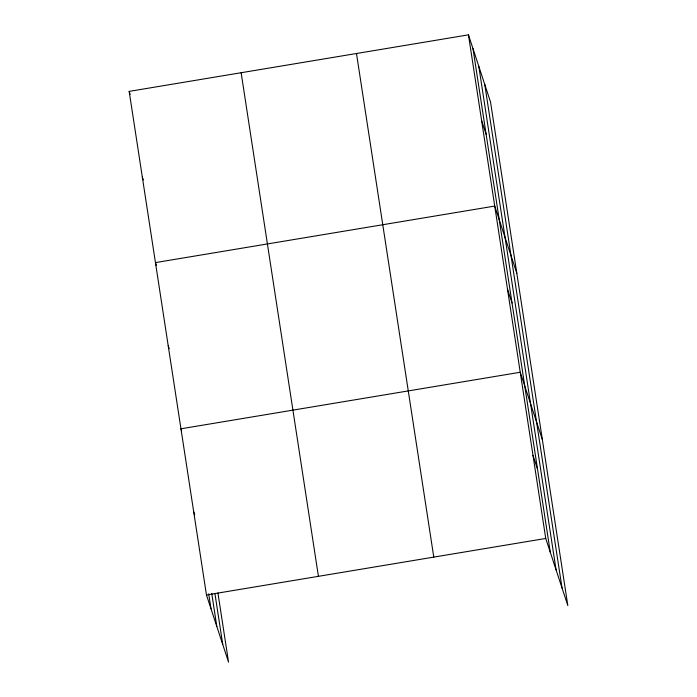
<?xml version="1.0" encoding="UTF-8"?>
<svg xmlns="http://www.w3.org/2000/svg" width="697" height="697" viewBox="0 0 697 697"><rect width="100%" height="100%" fill="white"/><g stroke="black" fill="none" stroke-linecap="round" stroke-linejoin="round"><path stroke-width="1.05" d="M217.917 592.903L228.546 662.15L206.469 594.985L129.172 91.385L468.454 34.85L490.531 102.015L567.828 605.615L545.742 538.45L468.454 34.85M206.469 594.985L545.742 538.45M481.592 120.459L486.131 134.277M516.817 273.241L494.731 206.077L155.448 262.603L156.424 265.566M507.486 289.168L512.025 302.986M542.318 439.432L520.241 372.259L180.959 428.794L181.612 430.772M532.987 455.359L537.535 469.177M129.172 91.385L130.147 94.348M142.31 176.994L143.286 179.957M168.204 345.703L169.179 348.666M193.714 511.886L194.69 514.848M484.746 84.415L562.043 588.015M478.787 66.276L556.075 569.876M472.993 48.668L550.29 552.268M356.489 53.503L433.778 557.103M241.136 72.723L318.424 576.332M214.911 593.408L222.761 644.542M211.731 593.382L216.793 626.403M208.717 593.888L211.008 608.803"/></g></svg>
